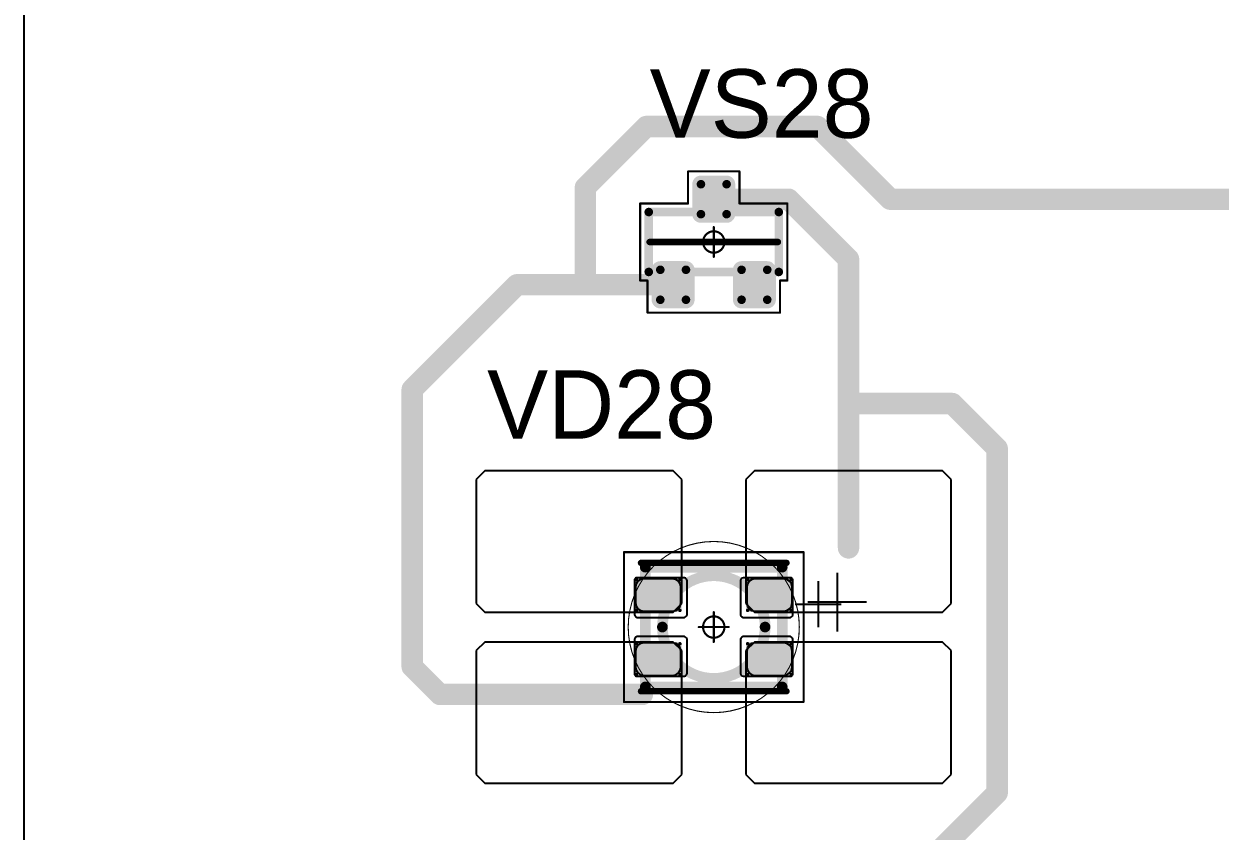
# Model space of a CAD drawing. Header units: millimetres. Extents: x 0 to 400, y 0 to 514.
# Drawn here: x 83.87 to 111.84, y 387.73 to 406.6 of the extents above; entities that cross this region are included whole.
import ezdxf

# ---------------------------------------------------------------- set-up
doc = ezdxf.new("R2010")
doc.units = ezdxf.units.MM
for name, color, linetype in [('Mechanical13', 56, 'Continuous'), ('Mechanical15', 56, 'Continuous'), ('Mechanical2', 216, 'Continuous'), ('TopLayer', 1, 'Continuous'), ('TopOverlay', 2, 'Continuous'), ('TopPaste', 8, 'Continuous'), ('TopSolder', 216, 'Continuous')]:
    doc.layers.add(name, color=color, linetype=linetype)

# ---------------------------------------------------------------- blocks, each defined once
blk = doc.blocks.new('SOT23_154')
at = {"layer": 'Mechanical13', "const_width": 0.2}
for points in [[(-0.7, 1.52), (0.7, 1.52)], [(-0.7, 1.52), (-0.7, -1.52)], [(0.7, 1.52), (0.7, -1.52)], [(-0.7, -1.52), (0.7, -1.52)]]:
    blk.add_lwpolyline(points, dxfattribs=at)
at = {"layer": 'Mechanical13', "const_width": 0.1}
for points in [[(-0.75, 1.52, 1), (-0.65, 1.52, 1)], [(-0.75, 1.52, 1), (-0.65, 1.52, 1)], [(0.65, 1.52, 1), (0.75, 1.52, 1)], [(0.65, 1.52, 1), (0.75, 1.52, 1)], [(-0.75, -1.52, 1), (-0.65, -1.52, 1)], [(-0.75, -1.52, 1), (-0.65, -1.52, 1)], [(0.65, -1.52, 1), (0.75, -1.52, 1)], [(0.65, -1.52, 1), (0.75, -1.52, 1)]]:
    blk.add_lwpolyline(points, format="xyb", close=True, dxfattribs=at)
at = {"layer": 'Mechanical15', "const_width": 0.05}
for points in [[(-0.9, 1.72), (-0.9, 1.55)], [(-0.9, 1.72), (0.9, 1.72)], [(0.9, 1.72), (0.9, 0.6)], [(-1.65, 1.55), (-1.65, -1.55)], [(-1.65, 1.55), (-0.9, 1.55)], [(0.9, 0.6), (1.65, 0.6)], [(1.65, 0.6), (1.65, -0.6)], [(0, 0.35), (0, -0.35)], [(-0.35, 0), (0.35, 0)], [(0.9, -0.6), (1.65, -0.6)], [(0.9, -0.6), (0.9, -1.72)], [(-1.65, -1.55), (-0.9, -1.55)], [(-0.9, -1.55), (-0.9, -1.72)], [(-0.9, -1.72), (0.9, -1.72)]]:
    blk.add_lwpolyline(points, dxfattribs=at)
at = {"layer": 'Mechanical15'}
for points, const_width in [([(-0.913, 1.72, 1), (-0.888, 1.72, 1)], 0.025), ([(-0.913, 1.72, 1), (-0.888, 1.72, 1)], 0.025), ([(0.888, 1.72, 1), (0.913, 1.72, 1)], 0.025), ([(0.888, 1.72, 1), (0.913, 1.72, 1)], 0.025), ([(-1.662, 1.55, 1), (-1.637, 1.55, 1)], 0.025), ([(-1.662, 1.55, 1), (-1.637, 1.55, 1)], 0.025), ([(-0.913, 1.55, 1), (-0.888, 1.55, 1)], 0.025), ([(-0.913, 1.55, 1), (-0.888, 1.55, 1)], 0.025), ([(0.888, 0.6, 1), (0.913, 0.6, 1)], 0.025), ([(0.888, 0.6, 1), (0.913, 0.6, 1)], 0.025), ([(1.637, 0.6, 1), (1.662, 0.6, 1)], 0.025), ([(1.637, 0.6, 1), (1.662, 0.6, 1)], 0.025), ([(-0.012, 0.35, 1), (0.012, 0.35, 1)], 0.025), ([(-0.362, 0, 1), (-0.337, 0, 1)], 0.025), ([(0.25, 0, 1), (-0.25, 0, 1)], 0.05), ([(-0.262, 0, 1), (-0.238, 0, 1)], 0.025), ([(0.238, 0, 1), (0.262, 0, 1)], 0.025), ([(0.337, 0, 1), (0.362, 0, 1)], 0.025), ([(-0.012, -0.35, 1), (0.012, -0.35, 1)], 0.025), ([(0.888, -0.6, 1), (0.913, -0.6, 1)], 0.025), ([(0.888, -0.6, 1), (0.913, -0.6, 1)], 0.025), ([(1.637, -0.6, 1), (1.662, -0.6, 1)], 0.025), ([(1.637, -0.6, 1), (1.662, -0.6, 1)], 0.025), ([(-1.662, -1.55, 1), (-1.637, -1.55, 1)], 0.025), ([(-1.662, -1.55, 1), (-1.637, -1.55, 1)], 0.025), ([(-0.913, -1.55, 1), (-0.888, -1.55, 1)], 0.025), ([(-0.913, -1.55, 1), (-0.888, -1.55, 1)], 0.025), ([(-0.913, -1.72, 1), (-0.888, -1.72, 1)], 0.025), ([(-0.913, -1.72, 1), (-0.888, -1.72, 1)], 0.025), ([(0.888, -1.72, 1), (0.913, -1.72, 1)], 0.025), ([(0.888, -1.72, 1), (0.913, -1.72, 1)], 0.025)]:
    blk.add_lwpolyline(points, format="xyb", close=True, dxfattribs=dict(at, const_width=const_width))
at = {"layer": 'TopLayer', "const_width": 0.1}
for points in [[(-1.4, 1.25, 1), (-1.3, 1.25, 1)], [(-0.7, 1.25, 1), (-0.6, 1.25, 1)], [(-1.4, 0.65, 1), (-1.3, 0.65, 1)], [(-0.7, 0.65, 1), (-0.6, 0.65, 1)], [(0.6, 0.3, 1), (0.7, 0.3, 1)], [(1.3, 0.3, 1), (1.4, 0.3, 1)], [(0.6, -0.3, 1), (0.7, -0.3, 1)], [(1.3, -0.3, 1), (1.4, -0.3, 1)], [(-1.4, -0.65, 1), (-1.3, -0.65, 1)], [(-0.7, -0.65, 1), (-0.6, -0.65, 1)], [(-1.4, -1.25, 1), (-1.3, -1.25, 1)], [(-0.7, -1.25, 1), (-0.6, -1.25, 1)]]:
    blk.add_lwpolyline(points, format="xyb", close=True, dxfattribs=at)
at = {"layer": 'TopLayer'}
for points in [[(-1.45, 1.25), (-1.45, 0.65), (-0.55, 1.25), (-0.55, 0.65)], [(-1.35, 1.35), (-1.35, 0.55), (-0.65, 1.35), (-0.65, 0.55)], [(0.55, 0.3), (0.55, -0.3), (1.45, 0.3), (1.45, -0.3)], [(0.65, 0.4), (0.65, -0.4), (1.35, 0.4), (1.35, -0.4)], [(-1.35, -0.55), (-1.35, -1.35), (-0.65, -0.55), (-0.65, -1.35)], [(-1.45, -0.65), (-1.45, -1.25), (-0.55, -0.65), (-0.55, -1.25)]]:
    blk.add_solid(points, dxfattribs=at)
at = {"layer": 'TopOverlay', "const_width": 0.15}
blk.add_lwpolyline([(0, 1.5), (0, -1.5)], dxfattribs=at)
at = {"layer": 'TopOverlay', "const_width": 0.075}
for points in [[(-0.038, 1.5, 1), (0.038, 1.5, 1)], [(-0.038, -1.5, 1), (0.038, -1.5, 1)]]:
    blk.add_lwpolyline(points, format="xyb", close=True, dxfattribs=at)
at = {"layer": 'TopPaste', "const_width": 0.075}
for points in [[(-1.387, 1.25, 1), (-1.313, 1.25, 1)], [(-0.687, 1.25, 1), (-0.613, 1.25, 1)], [(-1.387, 0.65, 1), (-1.313, 0.65, 1)], [(-0.687, 0.65, 1), (-0.613, 0.65, 1)], [(0.613, 0.3, 1), (0.687, 0.3, 1)], [(1.313, 0.3, 1), (1.387, 0.3, 1)], [(0.613, -0.3, 1), (0.687, -0.3, 1)], [(1.313, -0.3, 1), (1.387, -0.3, 1)], [(-1.387, -0.65, 1), (-1.313, -0.65, 1)], [(-0.687, -0.65, 1), (-0.613, -0.65, 1)], [(-1.387, -1.25, 1), (-1.313, -1.25, 1)], [(-0.687, -1.25, 1), (-0.613, -1.25, 1)]]:
    blk.add_lwpolyline(points, format="xyb", close=True, dxfattribs=at)
at = {"layer": 'TopPaste'}
for points in [[(-1.425, 1.25), (-1.425, 0.65), (-0.575, 1.25), (-0.575, 0.65)], [(-1.35, 1.325), (-1.35, 0.575), (-0.65, 1.325), (-0.65, 0.575)], [(0.575, 0.3), (0.575, -0.3), (1.425, 0.3), (1.425, -0.3)], [(0.65, 0.375), (0.65, -0.375), (1.35, 0.375), (1.35, -0.375)], [(-1.425, -0.65), (-1.425, -1.25), (-0.575, -0.65), (-0.575, -1.25)], [(-1.35, -0.575), (-1.35, -1.325), (-0.65, -0.575), (-0.65, -1.325)]]:
    blk.add_solid(points, dxfattribs=at)
at = {"layer": 'TopSolder', "const_width": 0.202}
for points in [[(-1.451, 1.25, 1), (-1.249, 1.25, 1)], [(-0.751, 1.25, 1), (-0.549, 1.25, 1)], [(-1.451, 0.65, 1), (-1.249, 0.65, 1)], [(-0.751, 0.65, 1), (-0.549, 0.65, 1)], [(0.549, 0.3, 1), (0.751, 0.3, 1)], [(1.249, 0.3, 1), (1.451, 0.3, 1)], [(0.549, -0.3, 1), (0.751, -0.3, 1)], [(1.249, -0.3, 1), (1.451, -0.3, 1)], [(-1.451, -0.65, 1), (-1.249, -0.65, 1)], [(-0.751, -0.65, 1), (-0.549, -0.65, 1)], [(-1.451, -1.25, 1), (-1.249, -1.25, 1)], [(-0.751, -1.25, 1), (-0.549, -1.25, 1)]]:
    blk.add_lwpolyline(points, format="xyb", close=True, dxfattribs=at)
at = {"layer": 'TopSolder'}
for points in [[(-1.35, 1.452), (-1.35, 0.448), (-0.65, 1.452), (-0.65, 0.448)], [(-1.552, 1.25), (-1.552, 0.65), (-0.448, 1.25), (-0.448, 0.65)], [(0.448, 0.3), (0.448, -0.3), (1.552, 0.3), (1.552, -0.3)], [(0.65, 0.502), (0.65, -0.502), (1.35, 0.502), (1.35, -0.502)], [(-1.35, -0.448), (-1.35, -1.452), (-0.65, -0.448), (-0.65, -1.452)], [(-1.552, -0.65), (-1.552, -1.25), (-0.448, -0.65), (-0.448, -1.25)]]:
    blk.add_solid(points, dxfattribs=at)
blk = doc.blocks.new('E65F_327')
at = {"layer": 'Mechanical13'}
for p, q in [((2.441, 1.071), (2.441, 0)), ((1.905, 0.536), (2.976, 0.536))]:
    blk.add_line(p, q, dxfattribs=at)
at = {"layer": 'Mechanical13', "const_width": 0.25}
for points in [[(-1.6, -1.4), (-1.6, 1.4)], [(-1.6, 1.4), (1.6, 1.4)], [(1.6, -1.4), (1.6, 1.4)], [(-1.6, -1.4), (1.6, -1.4)]]:
    blk.add_lwpolyline(points, dxfattribs=at)
at = {"layer": 'Mechanical13'}
for points, const_width in [([(-1.663, 1.4, 1), (-1.538, 1.4, 1)], 0.125), ([(-1.663, 1.4, 1), (-1.538, 1.4, 1)], 0.125), ([(1.537, 1.4, 1), (1.662, 1.4, 1)], 0.125), ([(1.537, 1.4, 1), (1.662, 1.4, 1)], 0.125), ([(1.2, 0, 1), (-1.2, 0, 1)], 0.25), ([(-1.263, 0, 1), (-1.138, 0, 1)], 0.125), ([(1.137, 0, 1), (1.262, 0, 1)], 0.125), ([(-1.663, -1.4, 1), (-1.538, -1.4, 1)], 0.125), ([(-1.663, -1.4, 1), (-1.538, -1.4, 1)], 0.125), ([(1.537, -1.4, 1), (1.662, -1.4, 1)], 0.125), ([(1.537, -1.4, 1), (1.662, -1.4, 1)], 0.125)]:
    blk.add_lwpolyline(points, format="xyb", close=True, dxfattribs=dict(at, const_width=const_width))
at = {"layer": 'Mechanical15', "const_width": 0.05}
for points in [[(-2.1, 1.75), (2.1, 1.75)], [(-2.1, -1.75), (-2.1, 1.75)], [(2.1, -1.75), (2.1, 1.75)], [(0, -0.35), (0, 0.35)], [(0, -0.35), (0, 0.35)], [(-0.35, 0), (0.35, 0)], [(-0.35, 0), (0.35, 0)], [(-2.1, -1.75), (2.1, -1.75)]]:
    blk.add_lwpolyline(points, dxfattribs=at)
at = {"layer": 'Mechanical15'}
for points, const_width in [([(-2.113, 1.75, 1), (-2.088, 1.75, 1)], 0.025), ([(-2.113, 1.75, 1), (-2.088, 1.75, 1)], 0.025), ([(2.087, 1.75, 1), (2.112, 1.75, 1)], 0.025), ([(2.087, 1.75, 1), (2.112, 1.75, 1)], 0.025), ([(-0.013, 0.35, 1), (0.012, 0.35, 1)], 0.025), ([(-0.013, 0.35, 1), (0.012, 0.35, 1)], 0.025), ([(-0.363, 0, 1), (-0.338, 0, 1)], 0.025), ([(-0.363, 0, 1), (-0.338, 0, 1)], 0.025), ([(0.25, 0, 1), (-0.25, 0, 1)], 0.05), ([(0.25, 0, 1), (-0.25, 0, 1)], 0.05), ([(-0.263, 0, 1), (-0.238, 0, 1)], 0.025), ([(-0.263, 0, 1), (-0.238, 0, 1)], 0.025), ([(0.237, 0, 1), (0.262, 0, 1)], 0.025), ([(0.237, 0, 1), (0.262, 0, 1)], 0.025), ([(0.337, 0, 1), (0.362, 0, 1)], 0.025), ([(0.337, 0, 1), (0.362, 0, 1)], 0.025), ([(-0.013, -0.35, 1), (0.012, -0.35, 1)], 0.025), ([(-0.013, -0.35, 1), (0.012, -0.35, 1)], 0.025), ([(-2.113, -1.75, 1), (-2.088, -1.75, 1)], 0.025), ([(-2.113, -1.75, 1), (-2.088, -1.75, 1)], 0.025), ([(2.087, -1.75, 1), (2.112, -1.75, 1)], 0.025), ([(2.087, -1.75, 1), (2.112, -1.75, 1)], 0.025)]:
    blk.add_lwpolyline(points, format="xyb", close=True, dxfattribs=dict(at, const_width=const_width))
at = {"layer": 'TopLayer'}
for p, q in [((-5.35, 3.65), (-5.55, 3.45)), ((-0.95, 3.65), (-5.35, 3.65)), ((-5.35, 3.65), (-5.35, 3.65)), ((-0.75, 3.45), (-0.95, 3.65)), ((0.95, 3.65), (0.75, 3.45)), ((5.35, 3.65), (0.95, 3.65)), ((0.95, 3.65), (0.95, 3.65)), ((5.55, 3.45), (5.35, 3.65)), ((-5.55, 3.45), (-5.55, 3.45)), ((-5.55, 3.45), (-5.55, 0.55)), ((-0.75, 0.55), (-0.75, 3.45)), ((0.75, 3.45), (0.75, 3.45)), ((0.75, 3.45), (0.75, 0.55)), ((5.55, 0.55), (5.55, 3.45)), ((-5.55, 0.55), (-5.35, 0.35)), ((-5.35, 0.35), (-0.95, 0.35)), ((-0.95, 0.35), (-0.75, 0.55)), ((0.75, 0.55), (0.95, 0.35)), ((0.95, 0.35), (5.35, 0.35)), ((5.35, 0.35), (5.55, 0.55)), ((-5.35, -0.35), (-5.55, -0.55)), ((-5.55, -0.55), (-5.55, -0.55)), ((-5.55, -0.55), (-5.55, -3.45)), ((-0.95, -0.35), (-5.35, -0.35)), ((-5.35, -0.35), (-5.35, -0.35)), ((-0.75, -0.55), (-0.95, -0.35)), ((-0.75, -3.45), (-0.75, -0.55)), ((0.95, -0.35), (0.75, -0.55)), ((0.75, -0.55), (0.75, -0.55)), ((0.75, -0.55), (0.75, -3.45)), ((5.35, -0.35), (0.95, -0.35)), ((0.95, -0.35), (0.95, -0.35)), ((5.55, -0.55), (5.35, -0.35)), ((5.55, -3.45), (5.55, -0.55)), ((-5.55, -3.45), (-5.35, -3.65)), ((-0.95, -3.65), (-0.75, -3.45)), ((0.75, -3.45), (0.95, -3.65)), ((5.35, -3.65), (5.55, -3.45)), ((-5.35, -3.65), (-0.95, -3.65)), ((0.95, -3.65), (5.35, -3.65))]:
    blk.add_line(p, q, dxfattribs=at)
at = {"layer": 'TopLayer', "const_width": 0.04}
for points in [[(-1.83, 1.11, 1), (-1.79, 1.11, 1)], [(-0.81, 1.11, 1), (-0.77, 1.11, 1)], [(0.77, 1.11, 1), (0.81, 1.11, 1)], [(1.79, 1.11, 1), (1.83, 1.11, 1)], [(-1.83, 0.39, 1), (-1.79, 0.39, 1)], [(-0.81, 0.39, 1), (-0.77, 0.39, 1)], [(0.77, 0.39, 1), (0.81, 0.39, 1)], [(1.79, 0.39, 1), (1.83, 0.39, 1)], [(-1.83, -0.39, 1), (-1.79, -0.39, 1)], [(-0.81, -0.39, 1), (-0.77, -0.39, 1)], [(0.77, -0.39, 1), (0.81, -0.39, 1)], [(1.79, -0.39, 1), (1.83, -0.39, 1)], [(-1.83, -1.11, 1), (-1.79, -1.11, 1)], [(-0.81, -1.11, 1), (-0.77, -1.11, 1)], [(0.77, -1.11, 1), (0.81, -1.11, 1)], [(1.79, -1.11, 1), (1.83, -1.11, 1)]]:
    blk.add_lwpolyline(points, format="xyb", close=True, dxfattribs=at)
at = {"layer": 'TopLayer'}
for points in [[(-1.81, 1.15), (-1.81, 0.35), (-0.79, 1.15), (-0.79, 0.35)], [(0.79, 1.15), (0.79, 0.35), (1.81, 1.15), (1.81, 0.35)], [(-1.85, 1.11), (-1.85, 0.39), (-0.75, 1.11), (-0.75, 0.39)], [(0.75, 1.11), (0.75, 0.39), (1.85, 1.11), (1.85, 0.39)], [(-1.85, -0.39), (-1.85, -1.11), (-0.75, -0.39), (-0.75, -1.11)], [(-1.81, -0.35), (-1.81, -1.15), (-0.79, -0.35), (-0.79, -1.15)], [(0.75, -0.39), (0.75, -1.11), (1.85, -0.39), (1.85, -1.11)], [(0.79, -0.35), (0.79, -1.15), (1.81, -0.35), (1.81, -1.15)]]:
    blk.add_solid(points, dxfattribs=at)
at = {"layer": 'TopOverlay'}
for p, q in [((2.886, 1.271), (2.886, -0.1)), ((2.2, 0.586), (3.571, 0.586))]:
    blk.add_line(p, q, dxfattribs=at)
at = {"layer": 'TopOverlay', "const_width": 0.15}
for points in [[(-1.7, 1.5), (1.7, 1.5)], [(-1.7, -1.5), (1.7, -1.5)]]:
    blk.add_lwpolyline(points, dxfattribs=at)
at = {"layer": 'TopOverlay', "const_width": 0.075}
for points in [[(-1.738, 1.5, 1), (-1.663, 1.5, 1)], [(1.662, 1.5, 1), (1.737, 1.5, 1)], [(-1.738, -1.5, 1), (-1.663, -1.5, 1)], [(1.662, -1.5, 1), (1.737, -1.5, 1)]]:
    blk.add_lwpolyline(points, format="xyb", close=True, dxfattribs=at)
at = {"layer": 'TopPaste'}
for p, q in [((-1.638, 1.129), (-1.711, 1.114)), ((-0.963, 1.129), (-1.638, 1.129)), ((-0.889, 1.114), (-0.963, 1.129)), ((0.962, 1.129), (0.889, 1.114)), ((1.637, 1.129), (0.962, 1.129)), ((1.711, 1.114), (1.637, 1.129)), ((-1.814, 1.011), (-1.829, 0.938)), ((-1.829, 0.938), (-1.829, 0.563)), ((-1.773, 1.073), (-1.814, 1.011)), ((-1.711, 1.114), (-1.773, 1.073)), ((-0.827, 1.073), (-0.889, 1.114)), ((-0.786, 1.011), (-0.827, 1.073)), ((-0.771, 0.938), (-0.786, 1.011)), ((-0.771, 0.563), (-0.771, 0.938)), ((0.786, 1.011), (0.771, 0.938)), ((0.771, 0.938), (0.771, 0.563)), ((0.827, 1.073), (0.786, 1.011)), ((0.889, 1.114), (0.827, 1.073)), ((1.773, 1.073), (1.711, 1.114)), ((1.814, 1.011), (1.773, 1.073)), ((1.829, 0.938), (1.814, 1.011)), ((1.829, 0.563), (1.829, 0.938)), ((-1.829, 0.563), (-1.814, 0.489)), ((-0.786, 0.489), (-0.771, 0.563)), ((0.771, 0.563), (0.786, 0.489)), ((1.814, 0.489), (1.829, 0.563)), ((-1.814, 0.489), (-1.773, 0.427)), ((-1.773, 0.427), (-1.711, 0.386)), ((-1.711, 0.386), (-1.638, 0.371)), ((-1.638, 0.371), (-0.963, 0.371)), ((-0.963, 0.371), (-0.889, 0.386)), ((-0.889, 0.386), (-0.827, 0.427)), ((-0.827, 0.427), (-0.786, 0.489)), ((0.786, 0.489), (0.827, 0.427)), ((0.827, 0.427), (0.889, 0.386)), ((0.889, 0.386), (0.962, 0.371)), ((0.962, 0.371), (1.637, 0.371)), ((1.637, 0.371), (1.711, 0.386)), ((1.711, 0.386), (1.773, 0.427)), ((1.773, 0.427), (1.814, 0.489)), ((-1.814, -0.489), (-1.829, -0.563)), ((-1.773, -0.427), (-1.814, -0.489)), ((-1.711, -0.386), (-1.773, -0.427)), ((-1.638, -0.371), (-1.711, -0.386)), ((-0.963, -0.371), (-1.638, -0.371)), ((-0.889, -0.386), (-0.963, -0.371)), ((-0.827, -0.427), (-0.889, -0.386)), ((-0.786, -0.489), (-0.827, -0.427)), ((-0.771, -0.563), (-0.786, -0.489)), ((0.786, -0.489), (0.771, -0.563)), ((0.827, -0.427), (0.786, -0.489)), ((0.889, -0.386), (0.827, -0.427)), ((0.962, -0.371), (0.889, -0.386)), ((1.637, -0.371), (0.962, -0.371)), ((1.711, -0.386), (1.637, -0.371)), ((1.773, -0.427), (1.711, -0.386)), ((1.814, -0.489), (1.773, -0.427)), ((1.829, -0.563), (1.814, -0.489)), ((-1.829, -0.563), (-1.829, -0.938)), ((-0.771, -0.938), (-0.771, -0.563)), ((0.771, -0.563), (0.771, -0.938)), ((1.829, -0.938), (1.829, -0.563)), ((-1.829, -0.938), (-1.814, -1.011)), ((-1.814, -1.011), (-1.773, -1.073)), ((-1.773, -1.073), (-1.711, -1.114)), ((-1.711, -1.114), (-1.638, -1.129)), ((-0.963, -1.129), (-0.889, -1.114)), ((-0.889, -1.114), (-0.827, -1.073)), ((-0.827, -1.073), (-0.786, -1.011)), ((-0.786, -1.011), (-0.771, -0.938)), ((0.771, -0.938), (0.786, -1.011)), ((0.786, -1.011), (0.827, -1.073)), ((0.827, -1.073), (0.889, -1.114)), ((0.889, -1.114), (0.962, -1.129)), ((1.637, -1.129), (1.711, -1.114)), ((1.711, -1.114), (1.773, -1.073)), ((1.773, -1.073), (1.814, -1.011)), ((1.814, -1.011), (1.829, -0.938)), ((-1.638, -1.129), (-0.963, -1.129)), ((0.962, -1.129), (1.637, -1.129))]:
    blk.add_line(p, q, dxfattribs=at)
at = {"layer": 'TopSolder'}
for p, q in [((-1.842, 1.129), (-1.85, 1.111)), ((-1.828, 1.143), (-1.842, 1.129)), ((-1.81, 1.151), (-1.828, 1.143)), ((-1.8, 1.151), (-1.81, 1.151)), ((-0.7, 1.151), (-1.8, 1.151)), ((-0.685, 1.151), (-0.7, 1.151)), ((-0.7, 1.151), (-0.7, 1.151)), ((-0.658, 1.139), (-0.685, 1.151)), ((-0.636, 1.118), (-0.658, 1.139)), ((0.657, 1.139), (0.636, 1.118)), ((0.685, 1.151), (0.657, 1.139)), ((0.7, 1.151), (0.685, 1.151)), ((1.8, 1.151), (0.7, 1.151)), ((1.81, 1.151), (1.8, 1.151)), ((1.8, 1.151), (1.8, 1.151)), ((1.828, 1.143), (1.81, 1.151)), ((1.842, 1.129), (1.828, 1.143)), ((1.85, 1.111), (1.842, 1.129)), ((-1.85, 1.111), (-1.85, 1.101)), ((-1.85, 1.101), (-1.85, 1.101)), ((-1.85, 1.101), (-1.85, 0.301)), ((-0.625, 1.09), (-0.636, 1.118)), ((-0.625, 1.076), (-0.625, 1.09)), ((-0.625, 0.301), (-0.625, 1.076)), ((0.636, 1.118), (0.625, 1.09)), ((0.625, 1.09), (0.625, 1.076)), ((0.625, 1.076), (0.625, 1.076)), ((0.625, 1.076), (0.625, 0.301)), ((1.85, 1.101), (1.85, 1.111)), ((1.85, 0.301), (1.85, 1.101)), ((-1.85, 0.301), (-1.85, 0.286)), ((-1.85, 0.286), (-1.839, 0.258)), ((-0.636, 0.258), (-0.625, 0.286)), ((-0.625, 0.286), (-0.625, 0.301)), ((-0.625, 0.301), (-0.625, 0.301)), ((0.625, 0.301), (0.625, 0.286)), ((0.625, 0.286), (0.636, 0.258)), ((1.839, 0.258), (1.85, 0.286)), ((1.85, 0.286), (1.85, 0.301)), ((1.85, 0.301), (1.85, 0.301)), ((-1.839, 0.258), (-1.818, 0.237)), ((-1.818, 0.237), (-1.79, 0.226)), ((-1.79, 0.226), (-1.775, 0.226)), ((-1.775, 0.226), (-1.775, 0.226)), ((-1.775, 0.226), (-0.7, 0.226)), ((-0.7, 0.226), (-0.685, 0.226)), ((-0.685, 0.226), (-0.658, 0.237)), ((-0.658, 0.237), (-0.636, 0.258)), ((0.636, 0.258), (0.657, 0.237)), ((0.657, 0.237), (0.685, 0.226)), ((0.685, 0.226), (0.7, 0.226)), ((0.7, 0.226), (0.7, 0.226)), ((0.7, 0.226), (1.775, 0.226)), ((1.775, 0.226), (1.79, 0.226)), ((1.79, 0.226), (1.817, 0.237)), ((1.817, 0.237), (1.839, 0.258)), ((-1.839, -0.257), (-1.85, -0.285)), ((-1.818, -0.236), (-1.839, -0.257)), ((-1.79, -0.224), (-1.818, -0.236)), ((-1.775, -0.224), (-1.79, -0.224)), ((-0.7, -0.224), (-1.775, -0.224)), ((-0.685, -0.224), (-0.7, -0.224)), ((-0.7, -0.224), (-0.7, -0.224)), ((-0.658, -0.236), (-0.685, -0.224)), ((-0.636, -0.257), (-0.658, -0.236)), ((-0.625, -0.285), (-0.636, -0.257)), ((0.636, -0.257), (0.625, -0.285)), ((0.657, -0.236), (0.636, -0.257)), ((0.685, -0.224), (0.657, -0.236)), ((0.7, -0.224), (0.685, -0.224)), ((1.775, -0.224), (0.7, -0.224)), ((1.79, -0.224), (1.775, -0.224)), ((1.775, -0.224), (1.775, -0.224)), ((1.817, -0.236), (1.79, -0.224)), ((1.839, -0.257), (1.817, -0.236)), ((1.85, -0.285), (1.839, -0.257)), ((-1.85, -0.285), (-1.85, -0.299)), ((-1.85, -0.299), (-1.85, -0.299)), ((-1.85, -0.299), (-1.85, -1.099)), ((-0.625, -0.299), (-0.625, -0.285)), ((-0.625, -1.074), (-0.625, -0.299)), ((0.625, -0.285), (0.625, -0.299)), ((0.625, -0.299), (0.625, -0.299)), ((0.625, -0.299), (0.625, -1.074)), ((1.85, -0.299), (1.85, -0.285)), ((1.85, -1.099), (1.85, -0.299)), ((-1.85, -1.099), (-1.85, -1.109)), ((-1.85, -1.109), (-1.842, -1.128)), ((-0.658, -1.138), (-0.636, -1.117)), ((-0.636, -1.117), (-0.625, -1.089)), ((-0.625, -1.089), (-0.625, -1.074)), ((-0.625, -1.074), (-0.625, -1.074)), ((0.625, -1.074), (0.625, -1.089)), ((0.625, -1.089), (0.636, -1.117)), ((0.636, -1.117), (0.657, -1.138)), ((1.842, -1.128), (1.85, -1.109)), ((1.85, -1.109), (1.85, -1.099)), ((1.85, -1.099), (1.85, -1.099)), ((-1.842, -1.128), (-1.828, -1.142)), ((-1.828, -1.142), (-1.81, -1.149)), ((-1.81, -1.149), (-1.8, -1.149)), ((-1.8, -1.149), (-0.7, -1.149)), ((-1.8, -1.149), (-1.8, -1.149)), ((-0.7, -1.149), (-0.685, -1.149)), ((-0.685, -1.149), (-0.658, -1.138)), ((0.657, -1.138), (0.685, -1.149)), ((0.685, -1.149), (0.7, -1.149)), ((0.7, -1.149), (1.8, -1.149)), ((0.7, -1.149), (0.7, -1.149)), ((1.8, -1.149), (1.81, -1.149)), ((1.81, -1.149), (1.828, -1.142)), ((1.828, -1.142), (1.842, -1.128))]:
    blk.add_line(p, q, dxfattribs=at)

msp = doc.modelspace()

# ---------------------------------------------------------------- linework, layer by layer
at = {"layer": 'Mechanical2'}
for points, const_width in [([(102, 392.5, 1), (98, 392.5, 1)], 0.0254), ([(100, 394.5, 1), (100, 394.5, 1)], 0.0005), ([(97.994, 392.5, 1), (98.006, 392.5, 1)], 0.0127), ([(98, 392.5, 1), (98, 392.5, 1)], 0.0005), ([(101.994, 392.5, 1), (102.006, 392.5, 1)], 0.0127), ([(102, 392.5, 1), (102, 392.5, 1)], 0.0005), ([(100, 390.5, 1), (100, 390.5, 1)], 0.0005)]:
    msp.add_lwpolyline(points, format="xyb", close=True, dxfattribs=dict(at, const_width=const_width))
at = {"layer": 'Mechanical2', "const_width": 0.001}
for points in [[(100, 390.5), (100, 394.5)], [(98, 392.5), (102, 392.5)]]:
    msp.add_lwpolyline(points, dxfattribs=at)
at = {"layer": 'TopLayer'}
msp.add_line((83.875, 451.95), (83.875, 235.376), dxfattribs=at)
at = {"layer": 'TopLayer', "const_width": 0.5}
for points in [[(97, 402.775), (98.425, 404.2)], [(98.425, 404.2), (102.425, 404.2)], [(102.425, 404.2), (104.125, 402.5)], [(97, 400.5), (97, 402.775)], [(100, 402.5), (101.75, 402.5)], [(101.75, 402.5), (103.15, 401.1)], [(104.125, 402.5), (120, 402.5)], [(103.15, 394.35), (103.15, 401.1)], [(92.95, 398.05), (95.4, 400.5)], [(95.4, 400.5), (99.05, 400.5)], [(92.95, 391.575), (92.95, 398.05)], [(103.15, 397.725), (105.575, 397.725)], [(105.575, 397.725), (106.625, 396.675)], [(106.625, 388.625), (106.625, 396.675)], [(92.95, 391.575), (93.6, 390.925)], [(93.6, 390.925), (98.332, 390.925)], [(105.1, 387.1), (106.625, 388.625)]]:
    msp.add_lwpolyline(points, dxfattribs=at)
at = {"layer": 'TopLayer', "const_width": 0.25}
for points in [[(98.3, 404.2, 1), (98.55, 404.2, 1)], [(98.3, 404.2, 1), (98.55, 404.2, 1)], [(102.3, 404.2, 1), (102.55, 404.2, 1)], [(102.3, 404.2, 1), (102.55, 404.2, 1)], [(96.875, 402.775, 1), (97.125, 402.775, 1)], [(96.875, 402.775, 1), (97.125, 402.775, 1)], [(99.875, 402.5, 1), (100.125, 402.5, 1)], [(101.625, 402.5, 1), (101.875, 402.5, 1)], [(101.625, 402.5, 1), (101.875, 402.5, 1)], [(104, 402.5, 1), (104.25, 402.5, 1)], [(104, 402.5, 1), (104.25, 402.5, 1)], [(103.025, 401.1, 1), (103.275, 401.1, 1)], [(103.025, 401.1, 1), (103.275, 401.1, 1)], [(95.275, 400.5, 1), (95.525, 400.5, 1)], [(95.275, 400.5, 1), (95.525, 400.5, 1)], [(96.875, 400.5, 1), (97.125, 400.5, 1)], [(98.925, 400.5, 1), (99.175, 400.5, 1)], [(92.825, 398.05, 1), (93.075, 398.05, 1)], [(92.825, 398.05, 1), (93.075, 398.05, 1)], [(103.025, 397.725, 1), (103.275, 397.725, 1)], [(105.45, 397.725, 1), (105.7, 397.725, 1)], [(105.45, 397.725, 1), (105.7, 397.725, 1)], [(106.5, 396.675, 1), (106.75, 396.675, 1)], [(106.5, 396.675, 1), (106.75, 396.675, 1)], [(103.025, 394.35, 1), (103.275, 394.35, 1)], [(92.825, 391.575, 1), (93.075, 391.575, 1)], [(92.825, 391.575, 1), (93.075, 391.575, 1)], [(93.475, 390.925, 1), (93.725, 390.925, 1)], [(93.475, 390.925, 1), (93.725, 390.925, 1)], [(98.207, 390.925, 1), (98.457, 390.925, 1)], [(106.5, 388.625, 1), (106.75, 388.625, 1)], [(106.5, 388.625, 1), (106.75, 388.625, 1)]]:
    msp.add_lwpolyline(points, format="xyb", close=True, dxfattribs=at)

# ---------------------------------------------------------------- block references
for name, p, rotation in [('SOT23_154', (100, 401.5), 90), ('E65F_327', (100, 392.5), 360)]:
    msp.add_blockref(name, p, dxfattribs=dict(rotation=rotation))

# ---------------------------------------------------------------- texts
at = {"layer": 'TopOverlay'}
for s, p in [('VS28', (98.501, 403.936)), ('VD28', (94.701, 396.902))]:
    msp.add_text(s, height=1.6, dxfattribs=at).set_placement(p)

doc.saveas('drawing.dxf')
